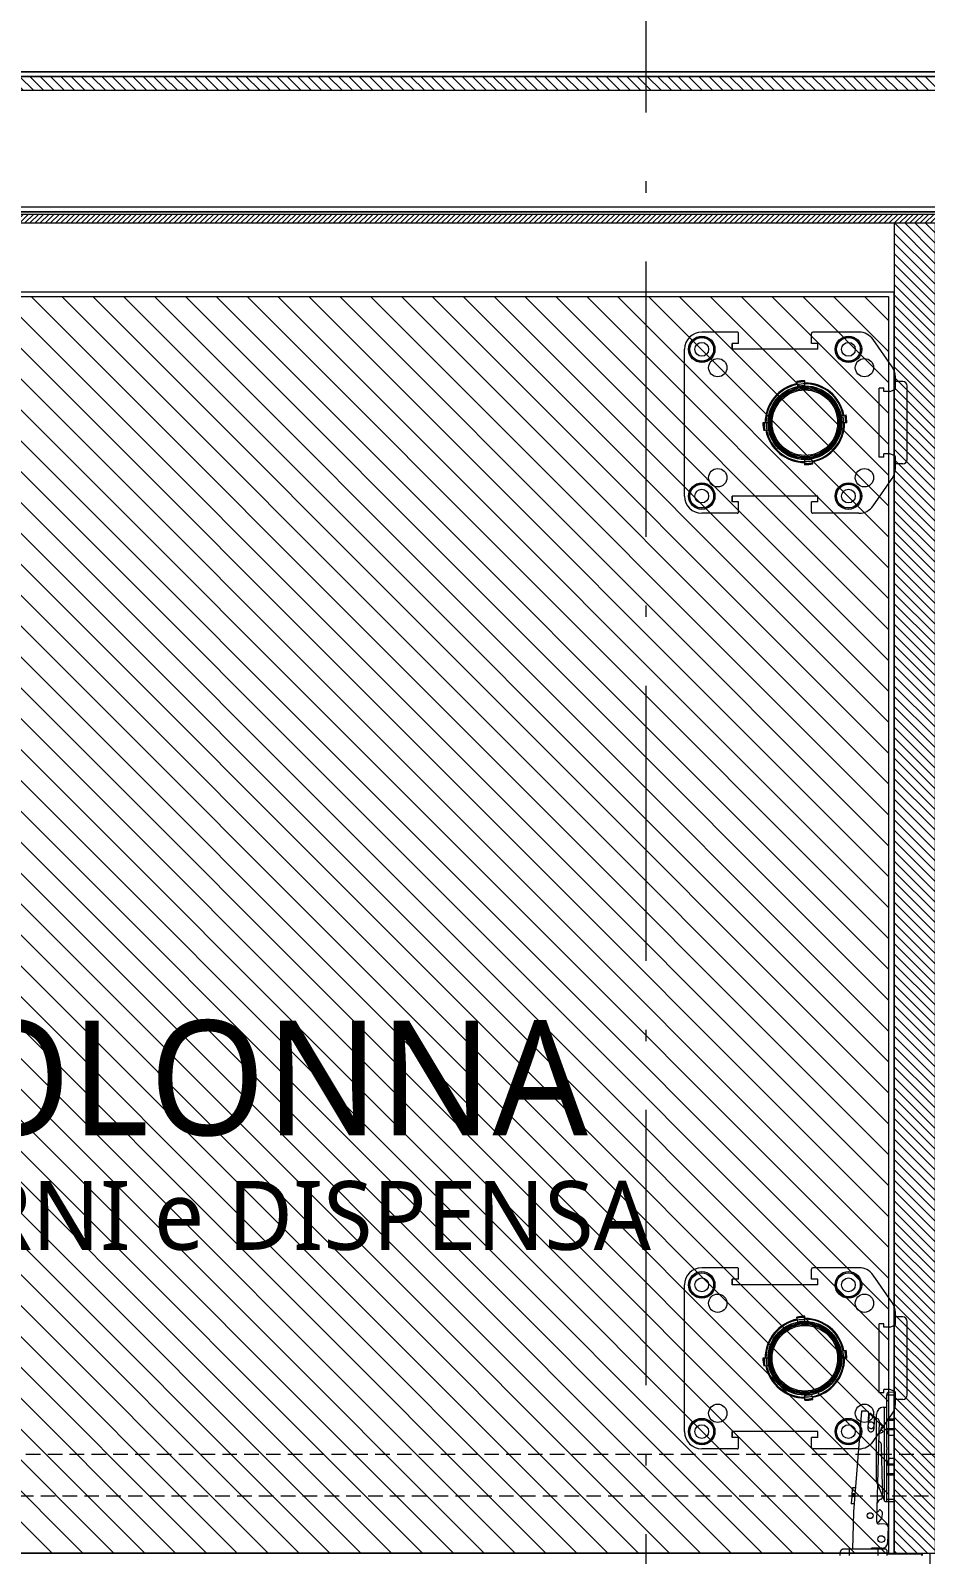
# Model space of a CAD drawing. Header units: millimetres. Extents: x -853320 to 19484, y -510814 to 9708.
# Drawn here: x 7534 to 7925, y 7298 to 7963 of the extents above; entities that cross this region are included whole.
import ezdxf
from ezdxf import colors
from ezdxf.entities.mleader import LeaderData, LeaderLine
from ezdxf.math import Vec2, Vec3

# ---------------------------------------------------------------- set-up
doc = ezdxf.new("R2010")
doc.units = ezdxf.units.MM
for name, pattern in [('CONTINUA', [0]), ('DASHDOT', [18.5, 12, -3, 0.5, -3]), ('NASCOSTA', [9.525, 6.35, -3.175]), ('TRATTEGGIATA', [0.75, 0.5, -0.25])]:
    doc.linetypes.add(name, pattern=pattern)
doc.layers.add('DS_ST_quote 1_50', color=7, linetype='Continuous')
for name, color, linetype, lineweight in [('F-Proiezioni', 9, 'TRATTEGGIATA', 5), ('F_ARREDI', 7, 'Continuous', 5), ('F_ELETTRODOMESTICI', 40, 'Continuous', 5), ('F_FERRAMENTA', 253, 'Continuous', 5), ('F_MINERAL WALL', 6, 'Continuous', 5), ('F_MULTI laminato CERA', 124, 'Continuous', 5), ('F_MULTI laminato OPACO', 1, 'Continuous', 5), ('F_Piedini', 7, 'Continuous', 9), ('F_retino', 252, 'CONTINUA', 5), ('F_RIV.to PARETI e SOFFITTO_slider', 7, 'Continuous', 5), ('F_Sezioni', 5, 'Continuous', 9)]:
    doc.layers.add(name, color=color, linetype=linetype, lineweight=lineweight)
doc.layers.add('F_PARETI_slider', color=1, linetype='Continuous', lineweight=5, true_color=0xff0000)
doc.layers.add('F_Testi', color=7, linetype='Continuous', lineweight=5, true_color=0x136734)
doc.styles.add('ARIAL', font='arial.ttf')
doc.styles.add('DANZI-DIDASCALIE', font='Yu Gothic UI Light.ttf', dxfattribs={"height": 30})
doc.dimstyles.new('ISO-100', dxfattribs={"dimtxt": 100, "dimasz": 5, "dimexe": 0.25, "dimexo": 6, "dimgap": 6, "dimtad": 1, "dimtxsty": 'ARIAL', "dimblk": 'ARCHTICK', "dimcen": 2.5, "dimdle": 15, "dimse1": 1, "dimse2": 1, "dimclrd": 256, "dimclre": 256, "dimclrt": 256, "dimadec": 0, "dimazin": 0, "dimtfac": 1, "dimtmove": 0, "dimatfit": 3, "dimldrblk": 'ARCHTICK', "dimfxl": 1, "dimlwd": -1, "dimlwe": -1, "dimarcsym": 0})

# ---------------------------------------------------------------- blocks, each defined once
blk = doc.blocks.new('SLIDER grande_lato cucina_pianta_rev.01')
at = {"linetype": 'Continuous', "lineweight": 9}
h = blk.add_hatch(dxfattribs=at)
h.set_pattern_fill('ANSI31', color=34, angle=90, style=0)
h.set_pattern_definition([(135, (13, 0), (-2.24506403, -2.24506403), [])])
h.paths.add_polyline_path([(268771.48, -68539.85), (267421.48, -68539.85), (267421.48, -68545.85), (268771.48, -68545.85)])
at = {"lineweight": 9}
for p, q in [((268814.48, -68596.85), (267450.97, -68596.85)), ((268814.48, -68598.85), (267450.98, -68598.85))]:
    blk.add_line(p, q, dxfattribs=at)
for points in [[(267421.48, -68537.85), (276666.48, -68537.85), (276666.48, -68539.85), (267421.48, -68539.85)], [(268771.48, -68537.85), (267421.48, -68537.85), (267421.48, -68539.85), (268771.48, -68539.85)]]:
    blk.add_lwpolyline(points, close=True, dxfattribs=at)
at = {"color": 32, "linetype": 'ByBlock', "lineweight": 9}
blk.add_lwpolyline([(268771.48, -68539.85), (267421.48, -68539.85), (267421.48, -68545.85), (268771.48, -68545.85)], close=True, dxfattribs=at)
at = {"color": 1}
blk.add_lwpolyline([(267501.98, -68598.85), (276585.98, -68598.85), (276585.98, -69793.85), (267501.98, -69793.85)], close=True, dxfattribs=at)
blk = doc.blocks.new('_Dot')
at = {"color": 0, "linetype": 'ByBlock', "lineweight": -2}
blk.add_line((-0.5, 0), (-1, 0), dxfattribs=at)
at = {"color": 0, "linetype": 'ByBlock', "const_width": 0.5}
blk.add_lwpolyline([(-0.25, 0, 1), (0.25, 0, 1)], format="xyb", close=True, dxfattribs=at)
blk = doc.blocks.new('RIV.to_pareti e soffitto_grande_lato cucina_rev.01_pianta')
at = {"layer": 'F_MINERAL WALL', "transparency": 33554508}
h = blk.add_hatch(dxfattribs=at)
h.set_pattern_fill('ANSI31', color=256, scale=0.5)
h.set_pattern_definition([(45, (0, -10), (-1.122532015, 1.122532015), [])])
h.paths.add_polyline_path([(24497.12, 22971.66), (20597.12, 22971.66), (20597.12, 22975.66), (24497.12, 22975.66)])
blk.add_lwpolyline([(24497.12, 22971.66), (20597.12, 22971.66), (20597.12, 22975.66), (24497.12, 22975.66)], close=True, dxfattribs=at)
at = {"layer": 'F_MULTI laminato OPACO', "color": 3, "linetype": 'NASCOSTA'}
blk.add_lwpolyline([(29676.12, 21800.66), (20592.12, 21800.66), (20592.12, 22976.66), (29676.12, 22976.66)], close=True, dxfattribs=at)
blk = doc.blocks.new('_ArchTick')
at = {"color": 0, "linetype": 'ByBlock', "const_width": 0.15}
blk.add_lwpolyline([(-0.5, -0.5), (0.5, 0.5)], dxfattribs=at)
blk = doc.blocks.new('*D146')
at = {"layer": 'Defpoints', "color": 0, "transparency": 16777216}
for p in [(5588.56, 7348.81), (19268.52, 2810.66), (19483.82, 2810.66)]:
    blk.add_point(p, dxfattribs=at)
at = {"layer": 'DS_ST_quote 1_50', "transparency": 16777216}
blk.add_line((19268.52, 7363.81), (19268.52, 2795.66), dxfattribs=at)
at = {"layer": 'DS_ST_quote 1_50', "transparency": 16777216, "xscale": 5, "yscale": 5, "zscale": 5}
for p, rotation in [((19268.52, 7348.81), 90), ((19268.52, 2810.66), 270)]:
    blk.add_blockref('_ArchTick', p, dxfattribs=dict(at, rotation=rotation))
at = {"layer": 'DS_ST_quote 1_50', "transparency": 16777216, "insert": (19202.43, 5079.74), "char_height": 100, "attachment_point": 5, "rotation": 90, "style": 'ARIAL'}
blk.add_mtext('4538,15', dxfattribs=at)
blk = doc.blocks.new('BASE_piedino_HAFELE art.637.76.333_pianta')
at = {"layer": 'F_Piedini'}
for p, q in [((20825.6, 5963.94), (20810.1, 5963.94)), ((20826.2, 5958.94), (20826.2, 5963.33)), ((20858, 5958.94), (20858, 5963.34)), ((20878.7, 5963.94), (20858.6, 5963.94)), ((20802.6, 5892.44), (20802.6, 5956.44)), ((20826.2, 5958.94), (20823.43, 5958.94)), ((20823.43, 5956.44), (20823.43, 5958.94)), ((20860.77, 5956.44), (20823.43, 5956.44)), ((20823.45, 5956.44), (20823.45, 5958.94)), ((20860.77, 5958.94), (20858, 5958.94)), ((20860.75, 5956.44), (20860.75, 5958.94)), ((20860.77, 5956.44), (20860.77, 5958.94)), ((20893.24, 5948.74), (20884.84, 5960.74)), ((20851.79, 5941.47), (20851.61, 5942.4)), ((20855.1, 5941.79), (20855.1, 5942.73)), ((20897.78, 5942.44), (20894.58, 5942.44)), ((20894.58, 5939.51), (20894.58, 5942.44)), ((20894.6, 5942.44), (20894.6, 5944.44)), ((20851.84, 5941.18), (20851.79, 5941.47)), ((20851.86, 5941.11), (20851.84, 5941.18)), ((20852.03, 5940.23), (20851.86, 5941.11)), ((20855.1, 5941.5), (20855.1, 5941.79)), ((20855.1, 5941.42), (20855.1, 5941.5)), ((20855.1, 5940.53), (20855.1, 5941.42)), ((20889.61, 5939.45), (20887.58, 5939.45)), ((20887.58, 5909.42), (20887.58, 5939.45)), ((20889.61, 5938.05), (20889.61, 5939.45)), ((20892.1, 5938.05), (20889.61, 5938.05)), ((20892.1, 5938.05), (20894.05, 5938.76)), ((20899.78, 5908.43), (20899.78, 5940.44)), ((20839.01, 5924.44), (20836.8, 5924.44)), ((20855.1, 5924.44), (20855.1, 5924.44)), ((20855.1, 5924.44), (20855.1, 5924.44)), ((20855.1, 5924.44), (20855.1, 5924.44)), ((20855.1, 5924.44), (20855.1, 5924.44)), ((20870.9, 5927.51), (20871.78, 5927.68)), ((20872.09, 5924.44), (20871.19, 5924.44)), ((20871.78, 5927.68), (20871.85, 5927.69)), ((20871.85, 5927.69), (20872.14, 5927.75)), ((20872.16, 5924.44), (20872.09, 5924.44)), ((20872.14, 5927.75), (20873.06, 5927.93)), ((20872.46, 5924.44), (20872.16, 5924.44)), ((20873.4, 5924.44), (20872.46, 5924.44)), ((20838.06, 5921.12), (20838.35, 5921.18)), ((20838.35, 5921.18), (20839.3, 5921.36)), ((20889.61, 5909.42), (20887.58, 5909.42)), ((20887.99, 5911.14), (20887.89, 5911.14)), ((20892.1, 5910.82), (20889.61, 5910.82)), ((20889.61, 5909.42), (20889.61, 5910.82)), ((20894.05, 5910.11), (20892.1, 5910.82)), ((20894.58, 5906.44), (20894.58, 5909.36)), ((20855.1, 5907.45), (20855.1, 5908.34)), ((20855.1, 5907.37), (20855.1, 5907.45)), ((20855.1, 5906.14), (20855.1, 5907.37)), ((20858.34, 5907.76), (20858.17, 5908.64)), ((20858.36, 5907.69), (20858.34, 5907.76)), ((20858.41, 5907.4), (20858.36, 5907.69)), ((20858.59, 5906.47), (20858.41, 5907.4)), ((20897.78, 5906.44), (20894.58, 5906.44)), ((20894.6, 5904.44), (20894.6, 5906.44)), ((20884.84, 5888.13), (20893.24, 5900.13)), ((20860.77, 5892.44), (20823.43, 5892.44)), ((20823.43, 5889.94), (20823.43, 5892.44)), ((20826.2, 5889.94), (20823.43, 5889.94)), ((20823.45, 5889.94), (20823.45, 5892.44)), ((20826.2, 5885.54), (20826.2, 5889.94)), ((20860.77, 5889.94), (20858, 5889.94)), ((20858, 5885.54), (20858, 5889.94)), ((20860.75, 5889.94), (20860.75, 5892.44)), ((20860.77, 5889.94), (20860.77, 5892.44)), ((20825.6, 5884.94), (20810.1, 5884.94)), ((20878.7, 5884.94), (20858.6, 5884.94))]:
    blk.add_line(p, q, dxfattribs=at)
at = {"layer": 'F_Piedini', "color": 1}
blk.add_line((20841.11, 5920.66), (20841.1, 5920.66), dxfattribs=at)
at = {"layer": 'F_Piedini'}
for centre, radius in [((20810.1, 5956.44), 5.78), ((20874.1, 5956.44), 5.78), ((20810.1, 5956.44), 5.28), ((20810.1, 5956.44), 5.19), ((20810.1, 5956.44), 3), ((20874.1, 5956.44), 5.28), ((20874.1, 5956.44), 5.19), ((20874.1, 5956.44), 3), ((20817.1, 5948.44), 4), ((20881.1, 5948.44), 4), ((20855.1, 5924.44), 16.09), ((20855.1, 5924.44), 15.96), ((20855.1, 5924.44), 15.46), ((20855.1, 5924.44), 15.32), ((20855.1, 5924.44), 14.82), ((20855.1, 5924.44), 14.3), ((20817.1, 5900.44), 4), ((20881.1, 5900.44), 4), ((20810.1, 5892.44), 5.78), ((20810.1, 5892.44), 5.28), ((20810.1, 5892.44), 5.19), ((20874.1, 5892.44), 5.78), ((20874.1, 5892.44), 5.28), ((20874.1, 5892.44), 5.19), ((20810.1, 5892.44), 3), ((20874.1, 5892.44), 3)]:
    blk.add_circle(centre, radius, dxfattribs=at)
for centre, radius, start, end in [((20810.1, 5956.44), 7.5, 90, 180), ((20825.6, 5963.34), 0.6, 359.52043, 90.26456), ((20858.62, 5963.32), 0.62, 91.86277, 178.13863), ((20878.7, 5956.44), 7.5, 35, 90), ((20887.1, 5944.44), 7.5, 0, 35), ((20855.1, 5924.44), 18.3, 90, 101), ((20855.1, 5924.44), 18, 90, 101), ((20855.1, 5924.44), 17.8, 90, 101), ((20897.78, 5940.44), 2, 0.17808, 90), ((20855.1, 5924.44), 17.36, 101, 180), ((20855.1, 5924.44), 17.06, 101, 180), ((20855.1, 5924.44), 16.99, 101, 180), ((20855.1, 5924.44), 16.9, 90, 101), ((20855.1, 5924.44), 16.09, 90, 101), ((20855.1, 5924.44), 17.36, 11, 90), ((20855.1, 5924.44), 17.06, 11, 90), ((20855.1, 5924.44), 16.99, 11, 90), ((20893.77, 5939.52), 0.81, 290.49681, 359.50221), ((20855.1, 5924.44), 18.3, 180, 191), ((20855.1, 5924.44), 18, 180, 191), ((20855.1, 5924.44), 17.8, 180, 191), ((20855.1, 5924.44), 16.9, 180, 191), ((20855.1, 5924.44), 16.09, 180, 191), ((20855.1, 5924.44), 16.99, 281, 0), ((20855.1, 5924.44), 17.06, 281, 0), ((20855.1, 5924.44), 17.36, 281, 0), ((20855.1, 5924.44), 16.09, 0, 11), ((20855.1, 5924.44), 16.9, 0, 11), ((20855.1, 5924.44), 17.8, 0, 11), ((20855.1, 5924.44), 18, 0, 11), ((20855.1, 5924.44), 18.3, 0, 11), ((20855.1, 5924.44), 17.36, 191, 270), ((20855.1, 5924.44), 17.06, 191, 270), ((20855.1, 5924.44), 16.99, 191, 270), ((20893.72, 5909.32), 0.86, 2.73418, 67.2668), ((20855.1, 5924.44), 16.09, 270, 281), ((20855.1, 5924.44), 16.9, 270, 281), ((20855.1, 5924.44), 17.8, 270, 281), ((20855.1, 5924.44), 18, 270, 281), ((20855.1, 5924.44), 18.3, 270, 281), ((20887.1, 5904.44), 7.5, 325, 0), ((20897.78, 5908.44), 2, 270, 359.82192), ((20810.1, 5892.44), 7.5, 180, 270), ((20825.6, 5885.54), 0.6, 270.00016, 0.00124), ((20858.6, 5885.54), 0.6, 179.99876, 269.99984), ((20878.7, 5892.44), 7.5, 270, 325)]:
    blk.add_arc(centre, radius, start, end, dxfattribs=at)
blk = doc.blocks.new('COLONNA forni_pianta')
at = {"layer": 'F_ELETTRODOMESTICI', "ltscale": 5, "true_color": 0x636466}
h = blk.add_hatch(dxfattribs=at)
h.set_pattern_fill('ANSI31', color=251, scale=3, angle=-90)
h.set_pattern_definition([(315, (8583.394, 294013.627), (6.7351921, 6.7351921), [])])
h.paths.add_polyline_path([(19783.63, 15248.98), (19783.63, 14700.98), (19224.63, 14700.98), (19224.63, 15248.98)])
at = {"layer": 'F_retino'}
h = blk.add_hatch(dxfattribs=at)
h.set_pattern_fill('ANSI31', color=256, angle=-90)
h.set_pattern_definition([(315, (3424.666, 7224.5183), (2.24506403, 2.24506403), [])])
h.paths.add_polyline_path([(19804.13, 15280.98), (19786.13, 15280.98), (19786.13, 14700.98), (19804.13, 14700.98)])
at = {"layer": 'F-Proiezioni', "linetype": 'NASCOSTA'}
blk.add_lwpolyline([(19204.13, 14725.98), (19804.13, 14725.98), (19804.13, 14743.98), (19204.13, 14743.98)], close=True, dxfattribs=at)
at = {"layer": 'F_ELETTRODOMESTICI', "ltscale": 5}
for points in [[(19783.63, 15248.98), (19783.63, 14700.98), (19224.63, 14700.98), (19224.63, 15248.98)], [(19801.63, 14700.98), (19801.63, 14679.98), (19206.63, 14679.98), (19206.63, 14700.98)]]:
    blk.add_lwpolyline(points, close=True, dxfattribs=at)
at = {"layer": 'F_FERRAMENTA'}
for p, q in [((19782.84, 14770.23), (19782.83, 14770.17)), ((19782.83, 14770.17), (19782.83, 14770.12)), ((19782.83, 14770.12), (19782.83, 14770.06)), ((19782.83, 14769.92), (19782.83, 14770.06)), ((19782.83, 14759.42), (19782.83, 14769.92)), ((19786.13, 14769.92), (19782.83, 14769.92)), ((19782.85, 14770.28), (19782.84, 14770.23)), ((19782.86, 14770.34), (19782.85, 14770.28)), ((19782.88, 14770.39), (19782.86, 14770.34)), ((19782.9, 14770.44), (19782.88, 14770.39)), ((19782.92, 14770.49), (19782.9, 14770.44)), ((19782.94, 14770.54), (19782.92, 14770.49)), ((19782.97, 14770.58), (19782.94, 14770.54)), ((19783, 14770.62), (19782.97, 14770.58)), ((19783.03, 14770.67), (19783, 14770.62)), ((19783.06, 14770.7), (19783.03, 14770.67)), ((19783.09, 14770.74), (19783.06, 14770.7)), ((19783.08, 14770.73), (19783.08, 14770.73)), ((19783.12, 14770.77), (19783.09, 14770.74)), ((19783.16, 14770.81), (19783.12, 14770.77)), ((19783.19, 14770.84), (19783.16, 14770.81)), ((19783.23, 14770.87), (19783.19, 14770.84)), ((19783.27, 14770.89), (19783.23, 14770.87)), ((19783.31, 14770.92), (19783.27, 14770.89)), ((19783.35, 14770.94), (19783.31, 14770.92)), ((19783.39, 14770.97), (19783.35, 14770.94)), ((19783.44, 14770.98), (19783.39, 14770.97)), ((19783.48, 14771), (19783.44, 14770.98)), ((19783.53, 14771.02), (19783.48, 14771)), ((19783.57, 14771.03), (19783.53, 14771.02)), ((19783.62, 14771.04), (19783.57, 14771.03)), ((19783.67, 14771.05), (19783.62, 14771.04)), ((19783.72, 14771.06), (19783.67, 14771.05)), ((19783.77, 14771.06), (19783.72, 14771.06)), ((19785.83, 14771.17), (19783.77, 14771.06)), ((19786.13, 14771.17), (19785.83, 14771.17)), ((19786.13, 14723.33), (19786.13, 14771.17)), ((19771.8, 14762.93), (19768.37, 14718.97)), ((19774.35, 14762.87), (19771.8, 14762.93)), ((19774.84, 14762.35), (19774.65, 14755.21)), ((19782.83, 14764.57), (19781.22, 14764.57)), ((19781.83, 14723.9), (19781.83, 14764.57)), ((19778.17, 14759.67), (19776.1, 14761.74)), ((19777.33, 14759.19), (19777.22, 14755.14)), ((19778.55, 14759.66), (19777.84, 14759.68)), ((19778.38, 14732.57), (19778.38, 14761.58)), ((19779.53, 14758.63), (19778.41, 14714.95)), ((19781.28, 14756.56), (19779.52, 14758.32)), ((19781.28, 14756.56), (19780.38, 14755.66)), ((19782.83, 14758.83), (19782.83, 14759.42)), ((19786.13, 14759.42), (19782.83, 14759.42)), ((19782.83, 14755.14), (19782.83, 14758.83)), ((19786.13, 14758.83), (19782.83, 14758.83)), ((19780.46, 14753.41), (19779.47, 14752.95)), ((19780.2, 14749.12), (19779.61, 14749.87)), ((19781.28, 14754.06), (19780.38, 14754.96)), ((19781.28, 14754.06), (19781.03, 14753.81)), ((19782.83, 14754.73), (19782.83, 14755.14)), ((19786.13, 14755.14), (19782.83, 14755.14)), ((19782.83, 14754.48), (19782.83, 14754.73)), ((19786.13, 14754.73), (19782.83, 14754.73)), ((19782.83, 14748.25), (19782.83, 14754.48)), ((19782.83, 14754.43), (19782.83, 14754.48)), ((19782.84, 14754.37), (19782.83, 14754.43)), ((19782.86, 14754.3), (19782.84, 14754.37)), ((19782.88, 14754.23), (19782.86, 14754.3)), ((19782.91, 14754.16), (19782.88, 14754.23)), ((19782.95, 14754.09), (19782.91, 14754.16)), ((19782.98, 14754.01), (19782.95, 14754.09)), ((19783.02, 14753.93), (19782.98, 14754.01)), ((19783.07, 14753.85), (19783.02, 14753.93)), ((19783.11, 14753.77), (19783.07, 14753.85)), ((19783.16, 14753.69), (19783.11, 14753.77)), ((19783.21, 14753.6), (19783.16, 14753.69)), ((19783.26, 14753.51), (19783.21, 14753.6)), ((19783.32, 14753.42), (19783.26, 14753.51)), ((19783.37, 14753.33), (19783.32, 14753.42)), ((19783.43, 14753.24), (19783.37, 14753.33)), ((19783.48, 14753.14), (19783.43, 14753.24)), ((19783.54, 14753.05), (19783.48, 14753.14)), ((19783.59, 14752.95), (19783.54, 14753.05)), ((19783.64, 14752.85), (19783.59, 14752.95)), ((19783.68, 14752.76), (19783.64, 14752.85)), ((19783.73, 14752.66), (19783.68, 14752.76)), ((19783.76, 14752.55), (19783.73, 14752.66)), ((19783.79, 14752.45), (19783.76, 14752.55)), ((19783.81, 14752.34), (19783.79, 14752.45)), ((19783.82, 14752.23), (19783.81, 14752.34)), ((19783.82, 14742.23), (19783.82, 14752.23)), ((19786.13, 14752.23), (19783.82, 14752.23)), ((19781.03, 14730.24), (19780.63, 14747.92)), ((19782.83, 14748.02), (19782.83, 14748.25)), ((19782.83, 14747.79), (19782.83, 14748.02)), ((19782.83, 14747.56), (19782.83, 14747.79)), ((19782.83, 14747.34), (19782.83, 14747.56)), ((19782.83, 14747.12), (19782.83, 14747.34)), ((19782.83, 14747.12), (19782.83, 14746.9)), ((19782.83, 14746.9), (19782.83, 14746.67)), ((19782.83, 14746.67), (19782.83, 14746.44)), ((19782.83, 14746.44), (19782.83, 14746.21)), ((19782.83, 14723.33), (19782.83, 14746.21)), ((19783.79, 14742.01), (19783.76, 14741.91)), ((19783.81, 14742.12), (19783.79, 14742.01)), ((19783.82, 14742.23), (19783.81, 14742.12)), ((19786.13, 14742.23), (19783.82, 14742.23)), ((19782.84, 14740.1), (19782.83, 14740.04)), ((19782.83, 14740.04), (19782.83, 14739.98)), ((19786.13, 14739.73), (19782.83, 14739.73)), ((19786.13, 14739.32), (19782.83, 14739.32)), ((19786.13, 14735.63), (19782.83, 14735.63)), ((19782.86, 14740.16), (19782.84, 14740.1)), ((19782.88, 14740.23), (19782.86, 14740.16)), ((19782.91, 14740.3), (19782.88, 14740.23)), ((19782.95, 14740.38), (19782.91, 14740.3)), ((19782.98, 14740.45), (19782.95, 14740.38)), ((19783.02, 14740.53), (19782.98, 14740.45)), ((19783.07, 14740.61), (19783.02, 14740.53)), ((19783.11, 14740.69), (19783.07, 14740.61)), ((19783.16, 14740.78), (19783.11, 14740.69)), ((19783.21, 14740.86), (19783.16, 14740.78)), ((19783.26, 14740.95), (19783.21, 14740.86)), ((19783.32, 14741.04), (19783.26, 14740.95)), ((19783.37, 14741.13), (19783.32, 14741.04)), ((19783.43, 14741.23), (19783.37, 14741.13)), ((19783.48, 14741.32), (19783.43, 14741.23)), ((19783.54, 14741.42), (19783.48, 14741.32)), ((19783.59, 14741.51), (19783.54, 14741.42)), ((19783.64, 14741.61), (19783.59, 14741.51)), ((19783.68, 14741.71), (19783.64, 14741.61)), ((19783.73, 14741.81), (19783.68, 14741.71)), ((19783.76, 14741.91), (19783.73, 14741.81)), ((19767.88, 14729.51), (19767.68, 14726.93)), ((19769.18, 14729.41), (19767.88, 14729.51)), ((19769.18, 14729.42), (19769.18, 14729.41)), ((19769.18, 14729.42), (19769.18, 14729.42)), ((19781.82, 14723.92), (19778.9, 14730.87)), ((19781.03, 14728.55), (19781.03, 14730.24)), ((19786.13, 14735.04), (19782.83, 14735.04)), ((19767.35, 14722.66), (19767.34, 14722.56)), ((19768.64, 14722.46), (19767.34, 14722.56)), ((19767.59, 14725.74), (19767.35, 14722.66)), ((19768.65, 14722.56), (19767.35, 14722.66)), ((19768.89, 14725.64), (19767.59, 14725.74)), ((19767.65, 14726.54), (19767.64, 14726.33)), ((19768.93, 14726.23), (19767.64, 14726.33)), ((19767.67, 14726.72), (19767.65, 14726.54)), ((19768.95, 14726.44), (19767.65, 14726.54)), ((19767.68, 14726.93), (19767.67, 14726.72)), ((19768.96, 14726.62), (19767.67, 14726.72)), ((19768.98, 14726.83), (19767.68, 14726.93)), ((19768.65, 14722.56), (19768.64, 14722.46)), ((19768.64, 14722.46), (19768.64, 14722.45)), ((19768.64, 14722.45), (19768.64, 14722.45)), ((19768.98, 14726.83), (19768.89, 14725.64)), ((19779.4, 14724.02), (19778.61, 14722.9)), ((19780.45, 14724.5), (19779.92, 14724.38)), ((19781.03, 14728.55), (19780.91, 14725.07)), ((19781.85, 14723.84), (19781.83, 14723.9)), ((19781.88, 14723.79), (19781.85, 14723.84)), ((19781.91, 14723.74), (19781.88, 14723.79)), ((19781.94, 14723.69), (19781.91, 14723.74)), ((19781.97, 14723.65), (19781.94, 14723.69)), ((19782.01, 14723.61), (19781.97, 14723.65)), ((19782.05, 14723.57), (19782.01, 14723.61)), ((19782.09, 14723.53), (19782.05, 14723.57)), ((19782.14, 14723.49), (19782.09, 14723.53)), ((19782.18, 14723.46), (19782.14, 14723.49)), ((19782.23, 14723.44), (19782.18, 14723.46)), ((19782.28, 14723.41), (19782.23, 14723.44)), ((19782.33, 14723.39), (19782.28, 14723.41)), ((19782.38, 14723.37), (19782.33, 14723.39)), ((19782.43, 14723.35), (19782.38, 14723.37)), ((19782.47, 14723.34), (19782.43, 14723.35)), ((19782.51, 14723.33), (19782.47, 14723.34)), ((19782.83, 14723.33), (19782.51, 14723.33)), ((19786.13, 14724.33), (19782.83, 14724.33)), ((19786.13, 14723.33), (19782.83, 14723.33)), ((19768.36, 14718.8), (19767.95, 14702.78)), ((19780.62, 14719.33), (19780.03, 14719.84)), ((19780.97, 14718.11), (19780.97, 14718.57)), ((19782.23, 14713.65), (19779.58, 14713.72)), ((19783.4, 14712.42), (19783.22, 14705.52)), ((19762.83, 14702.13), (19762.77, 14702.04)), ((19762.89, 14702.22), (19762.83, 14702.13)), ((19762.97, 14702.3), (19762.89, 14702.22)), ((19763.04, 14702.38), (19762.97, 14702.3)), ((19763.13, 14702.45), (19763.04, 14702.38)), ((19763.22, 14702.52), (19763.13, 14702.45)), ((19763.32, 14702.58), (19763.22, 14702.52)), ((19763.43, 14702.64), (19763.32, 14702.58)), ((19763.54, 14702.68), (19763.43, 14702.64)), ((19763.66, 14702.72), (19763.54, 14702.68)), ((19763.78, 14702.75), (19763.66, 14702.72)), ((19763.92, 14702.77), (19763.78, 14702.75)), ((19764.06, 14702.78), (19763.92, 14702.77)), ((19782.06, 14702.78), (19764.06, 14702.78)), ((19766.56, 14699.98), (19766.56, 14702.78)), ((19780.66, 14703.09), (19777.06, 14703.18)), ((19779.06, 14699.98), (19779.06, 14702.78)), ((19779.32, 14702.78), (19779.13, 14703.03)), ((19781.83, 14702.78), (19781.5, 14703.21)), ((19782.22, 14702.76), (19782.06, 14702.78)), ((19782.36, 14702.73), (19782.22, 14702.76)), ((19782.5, 14702.67), (19782.36, 14702.73)), ((19782.61, 14702.61), (19782.5, 14702.67)), ((19782.72, 14702.52), (19782.61, 14702.61)), ((19782.81, 14702.43), (19782.72, 14702.52)), ((19782.89, 14702.33), (19782.81, 14702.43)), ((19782.95, 14702.23), (19782.89, 14702.33)), ((19783, 14702.12), (19782.95, 14702.23)), ((19783.03, 14702), (19783, 14702.12)), ((19762.57, 14701.47), (19762.56, 14701.37)), ((19762.56, 14701.37), (19762.56, 14701.28)), ((19762.56, 14699.98), (19762.56, 14701.28)), ((19762.59, 14701.57), (19762.57, 14701.47)), ((19762.61, 14701.67), (19762.59, 14701.57)), ((19762.64, 14701.76), (19762.61, 14701.67)), ((19762.68, 14701.86), (19762.64, 14701.76)), ((19762.72, 14701.95), (19762.68, 14701.86)), ((19762.77, 14702.04), (19762.72, 14701.95)), ((19783.05, 14701.89), (19783.03, 14702)), ((19783.06, 14701.78), (19783.05, 14701.89)), ((19783.06, 14699.98), (19783.06, 14701.78)), ((19783.57, 14700.48), (19783.06, 14701.15)), ((19798.43, 14700.48), (19783.06, 14700.48)), ((19798.17, 14699.98), (19798.17, 14700.48)), ((19798.43, 14699.98), (19798.43, 14700.48))]:
    blk.add_line(p, q, dxfattribs=at)
at = {"layer": 'F_FERRAMENTA', "color": 1}
blk.add_line((19788.91, 14736.98), (19788.91, 14736.98), dxfattribs=at)
blk.add_line((19788.91, 14736.98), (19788.91, 14736.98), dxfattribs=at)
at = {"layer": 'F_FERRAMENTA'}
for centre, radius in [((19775.62, 14717.32), 1.28), ((19780.46, 14707.08), 1.5)]:
    blk.add_circle(centre, radius, dxfattribs=at)
for centre, radius, start, end in [((19774.34, 14762.37), 0.5, 358.53788, 88.53658), ((19775.75, 14761.38), 0.5, 44.99955, 158.69798), ((19781.38, 14761.58), 3, 93, 180), ((19775.98, 14756.76), 1.4, 201.98291, 335.19295), ((19775.98, 14756.76), 1.4, 90, 155.09302), ((19775.98, 14756.76), 2.8, 113.82322, 115.84268), ((19774.65, 14759.78), 0.5, 293.82327, 11.38606), ((19778.08, 14760.47), 3, 158.69792, 191.38595), ((19775.98, 14756.76), 1.4, 21.90409, 90), ((19777.83, 14759.18), 0.5, 88.54233, 178.54861), ((19778.53, 14758.66), 1, 358.53753, 88.54232), ((19780.74, 14755.31), 0.5, 135.03202, 225.00003), ((19775.94, 14755.17), 1.29, 178.53803, 358.54852), ((19781.18, 14751.11), 2, 201.47199, 218.23097), ((19779.68, 14752.49), 0.5, 115.02004, 126.6255), ((19778.63, 14747.88), 2, 1.29554, 38.23099), ((19779.61, 14755.22), 2, 295.02007, 315.11439), ((19781.38, 14732.57), 3, 180, 214.44165), ((19780.14, 14723.5), 0.9, 103.68021, 145.04232), ((19780.31, 14725.09), 0.6, 283.68019, 358.01088), ((19782.68, 14724.24), 0.923, 200.45561, 201.89532), ((19771.56, 14718.72), 3.2, 175.53722, 178.53814), ((19778.37, 14720.05), 1.22, 276.5427, 343.19589), ((19776.47, 14718.11), 4.5, 299.1296, 360), ((19779.83, 14719.61), 0.3, 49.51001, 163.19585), ((19779.97, 14718.57), 1, 359.99997, 49.50991), ((19779.61, 14714.92), 1.2, 178.53757, 268.5344), ((19782.2, 14712.45), 1.2, 358.53497, 88.53439), ((19777.01, 14701.18), 2, 88.52561, 127.06005), ((19782.8, 14705.8), 4.6, 215.5657, 217.11683), ((19780.72, 14705.59), 2.5, 268.52561, 358.53496)]:
    blk.add_arc(centre, radius, start, end, dxfattribs=at)
at = {"layer": 'F_MULTI laminato CERA'}
for points in [[(19804.13, 15280.98), (19786.13, 15280.98), (19786.13, 14700.98), (19804.13, 14700.98)], [(19222.13, 15250.98), (19222.13, 14700.98), (19786.13, 14700.98), (19786.13, 15250.98)]]:
    blk.add_lwpolyline(points, close=True, dxfattribs=at)
at = {"layer": 'F_Piedini'}
for p in [(-1107.97, 9269.54), (-1107.97, 8861.54)]:
    blk.add_blockref('BASE_piedino_HAFELE art.637.76.333_pianta', p, dxfattribs=at)
at = {"layer": 'F_Testi', "ltscale": 5, "attachment_point": 1, "style": 'DANZI-DIDASCALIE'}
for s, insert, char_height in [('{\\fYu Gothic UI Light|b0|i0|c128|p34;COLONNA}', (19334.84, 14933.26), 50), ('{\\fYu Gothic UI Light|b0|i0|c128|p34;FORNI} e DISPENSA', (19334.84, 14863.26), 30)]:
    blk.add_mtext_dynamic_manual_height_columns(s, width=530.411, gutter_width=150, heights=[0], dxfattribs=dict(at, insert=insert, char_height=char_height))
blk = doc.blocks.new('BAGNO-LAVANDERIA_pianta_sol.B')
at = {"layer": 'F_ELETTRODOMESTICI', "color": 5, "ltscale": 5}
ml = blk.add_multileader_mtext('Standard', dxfattribs=at)
ml.set_content('{\\fYu Gothic UI Light|b0|i0|c128|p34;BASAMENTO c/cassetto} ditta MIELE art.WTS 610', color=5, style='DANZI-DIDASCALIE')
ml.set_leader_properties(color=256, linetype='ByLayer', lineweight=-1)
ml.set_arrow_properties(name='DOT')
ml.build(insert=Vec2(0, 0))
ml.multileader.update_dxf_attribs({"arrow_head_size": 5, "scale": 5})
ctx = ml.context
ctx.base_point, ctx.scale, ctx.char_height, ctx.arrow_head_size, ctx.landing_gap_size, ctx.plane_origin, ctx.plane_x_axis, ctx.plane_y_axis = Vec3(865728.96, 518190.64), 5, 25, 5, 10, Vec3(865691.99, 518253.27), Vec3(0, -1), Vec3(1, 0)
notes = []
notes.append((ctx, [(0, (0, 0, 0), (0, 0), (1, 0), 1, [])]))
ctx.mtext.insert, ctx.mtext.text_direction, ctx.mtext.rotation, ctx.mtext.width, ctx.mtext.flow_direction = Vec3(865741.68, 518180.64), Vec3(0, -1), 4.712389, 471.5743, 5
ml = blk.add_multileader_mtext('Standard', dxfattribs=at)
ml.set_content('{\\fYu Gothic UI Light|b0|i0|c128|p34;LAVASCIUGA} ditta MIELE art.WTD165 WPM 8/5kg', color=5, style='DANZI-DIDASCALIE')
ml.set_leader_properties(color=256, linetype='ByLayer', lineweight=-1)
ml.set_arrow_properties(name='DOT')
ml.build(insert=Vec2(0, 0))
ml.multileader.update_dxf_attribs({"arrow_head_size": 5, "scale": 5})
ctx = ml.context
ctx.base_point, ctx.scale, ctx.char_height, ctx.arrow_head_size, ctx.landing_gap_size, ctx.plane_origin, ctx.plane_x_axis, ctx.plane_y_axis = Vec3(865852.82, 518185.28), 5, 25, 5, 10, Vec3(865819.83, 518247.92), Vec3(0, -1), Vec3(1, 0)
notes.append((ctx, [(0, (0, 0, 0), (0, 0), (1, 0), 1, [])]))
ctx.mtext.insert, ctx.mtext.text_direction, ctx.mtext.rotation, ctx.mtext.width, ctx.mtext.flow_direction = Vec3(865869.52, 518175.28), Vec3(0, -1), 4.712389, 377.0167, 5
for ctx, leaders in notes:
    for number, flags, end, landing, length, lines in leaders:
        leader = LeaderData()
        leader.index, (leader.has_last_leader_line, leader.has_dogleg_vector, leader.attachment_direction) = number, flags
        leader.last_leader_point, leader.dogleg_vector, leader.dogleg_length = Vec3(end), Vec3(landing), length
        for number, points, colour, breaks in lines:
            line = LeaderLine()
            line.index, line.vertices, line.color, line.breaks = number, Vec3.list(points), colors.encode_raw_color(colour), breaks
            leader.lines.append(line)
        ctx.leaders.append(leader)

msp = doc.modelspace()

# ---------------------------------------------------------------- block references
at = {"layer": 'F_PARETI_slider'}
msp.add_blockref('SLIDER grande_lato cucina_pianta_rev.01', (-260805.128, 76482.668), dxfattribs=at)

# ---------------------------------------------------------------- next in the draw order: linework, layer by layer
at = {"layer": 'F_Sezioni', "color": 3, "linetype": 'DASHDOT', "lineweight": 15, "ltscale": 10}
msp.add_lwpolyline([(7676.849, 8514.312), (7564.302, 8602.111), (7802.95, 8602.111), (7802.95, 1511.773)], dxfattribs=at)

# ---------------------------------------------------------------- next in the draw order: block references
at = {"layer": 'F_ARREDI', "color": 2, "lineweight": 5}
msp.add_blockref('BAGNO-LAVANDERIA_pianta_sol.B', (-853319.899, -510814.178), dxfattribs=at)
at = {"layer": 'F_ARREDI'}
msp.add_blockref('COLONNA forni_pianta', (-11874.776, -7402.16), dxfattribs=at)
at = {"layer": 'F_RIV.to PARETI e SOFFITTO_slider'}
msp.add_blockref('RIV.to_pareti e soffitto_grande_lato cucina_rev.01_pianta', (-13895.268, -15092.845), dxfattribs=at)

# ---------------------------------------------------------------- next in the draw order: dimensions: what is measured, and where the dimension line sits
at = {"layer": 'DS_ST_quote 1_50', "color": 4}
dim = msp.add_linear_dim(base=(19268.5243, 2810.6601), p1=(5588.556, 7348.8148), p2=(19483.824, 2810.6601), angle=90, dimstyle='ISO-100', dxfattribs=at)
dim.commit()
dim.dimension.update_dxf_attribs({"geometry": '*D146', "text_midpoint": (19202.4288, 5079.7375)})

doc.saveas('drawing.dxf')
